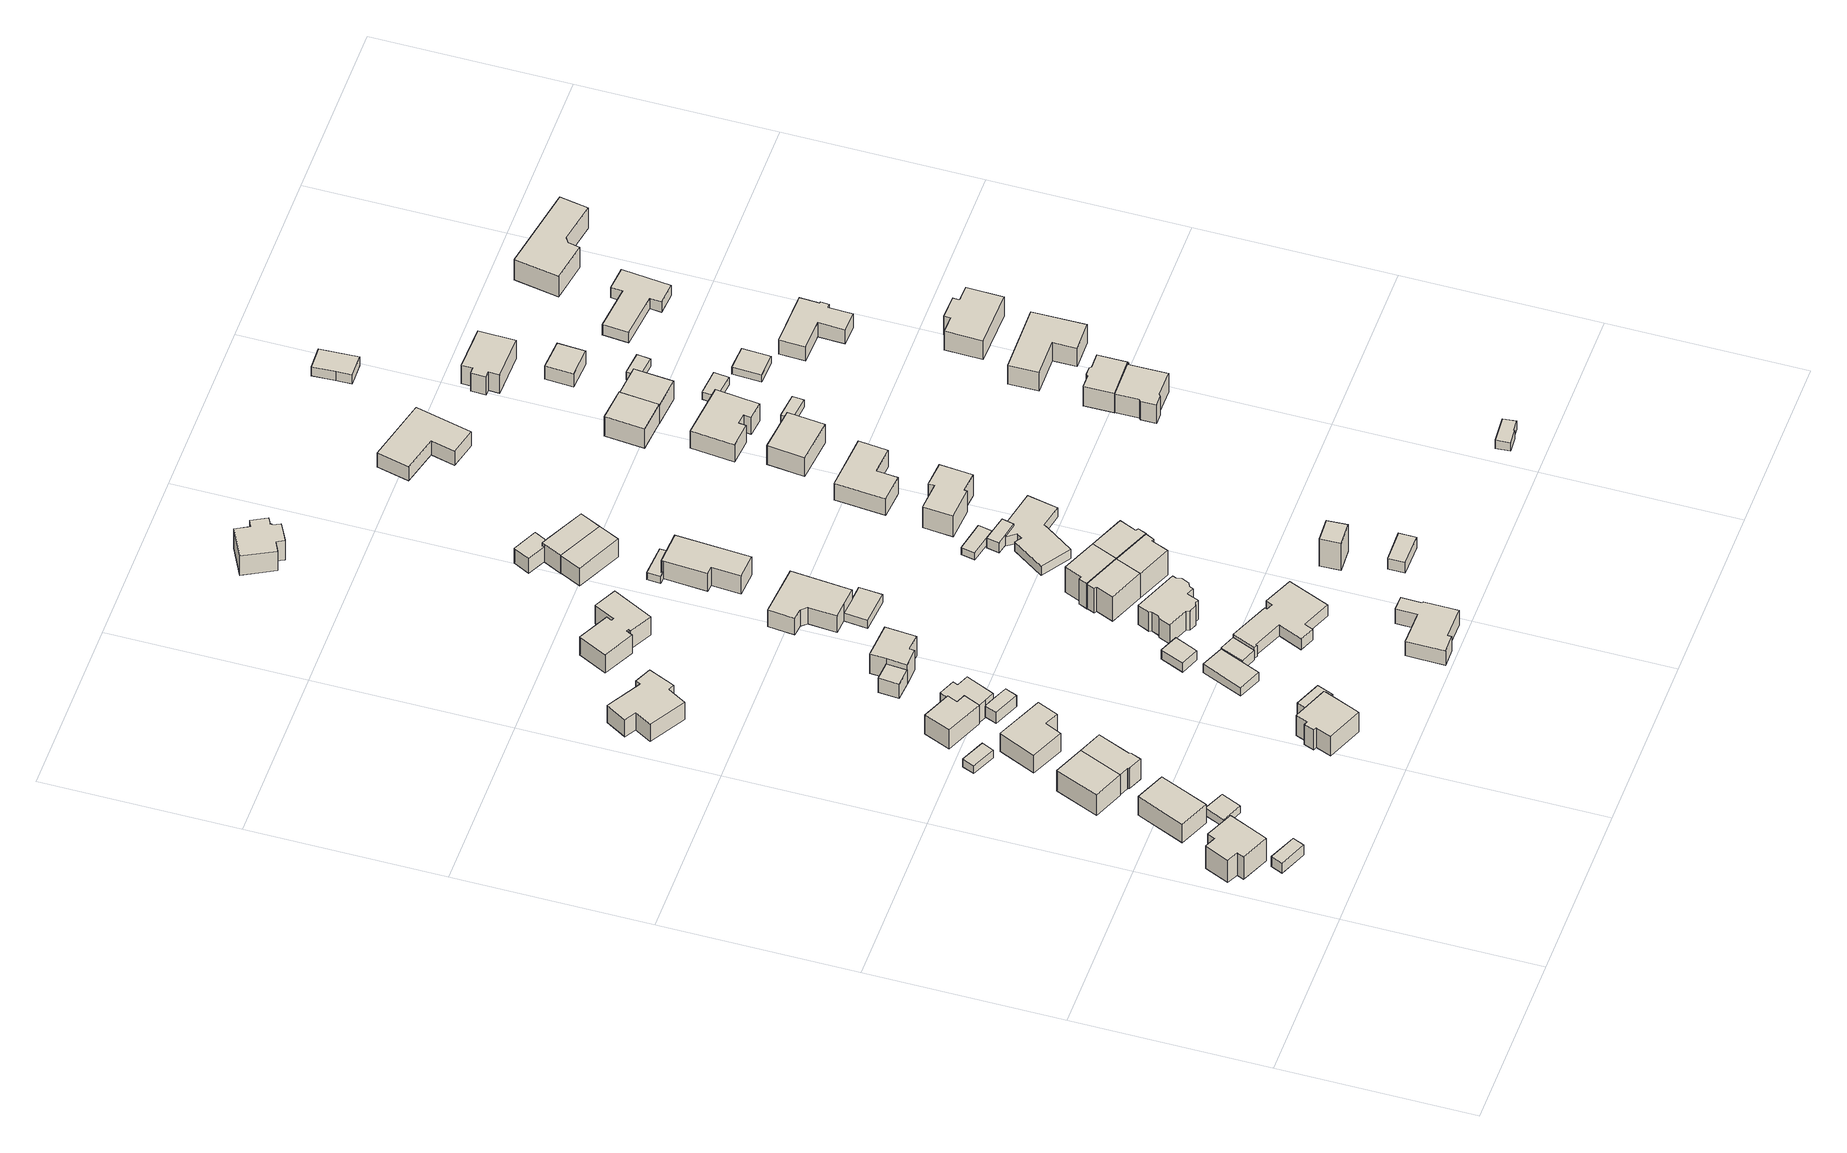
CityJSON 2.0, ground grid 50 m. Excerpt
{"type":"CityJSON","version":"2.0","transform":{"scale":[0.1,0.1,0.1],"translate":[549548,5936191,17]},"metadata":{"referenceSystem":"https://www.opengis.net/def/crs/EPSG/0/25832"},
"CityObjects":{
"building1":{"type":"Building","attributes":{"Gemeindeschluessel":"02200227","Geometrietyp2DReferenz":"3000","BezugspunktDach":"2000","function":"31001_1010","measuredHeight":8.42,"storeysAboveGround":1},"address":[{"country":"Germany","locality":"Hamburg","thoroughfareNumber":"5","thoroughfareName":"Gehlenkamp","postcode":"22559"}],"geometry":[{"type":"Solid","lod":"1","boundaries":[[[[0,1,2,3,4,5,6,7]],[[8,9,10,11,12,13,14,15]],[[6,8,15,7]],[[5,9,8,6]],[[4,10,9,5]],[[3,11,10,4]],[[2,12,11,3]],[[1,13,12,2]],[[0,14,13,1]],[[7,15,14,0]]]]}]},
"building2":{"type":"Building","attributes":{"Gemeindeschluessel":"02200227","Geometrietyp2DReferenz":"3000","BezugspunktDach":"2000","function":"31001_2460","measuredHeight":3.63,"storeysAboveGround":1},"address":[{"country":"Germany","locality":"Hamburg","thoroughfareName":"Gehlenkamp","postcode":"22559"}],"geometry":[{"type":"Solid","lod":"1","boundaries":[[[[16,17,18,19]],[[20,21,22,23]],[[18,20,23,19]],[[17,21,20,18]],[[16,22,21,17]],[[19,23,22,16]]]]}]},
"building3":{"type":"Building","attributes":{"Gemeindeschluessel":"02200227","Geometrietyp2DReferenz":"3000","BezugspunktDach":"2000","function":"31001_1010","measuredHeight":8.27,"storeysAboveGround":1},"address":[{"country":"Germany","locality":"Hamburg","thoroughfareNumber":"7","thoroughfareName":"Gehlenkamp","postcode":"22559"}],"geometry":[{"type":"Solid","lod":"1","boundaries":[[[[24,25,26,27]],[[28,29,30,31]],[[26,28,31,27]],[[25,29,28,26]],[[24,30,29,25]],[[27,31,30,24]]]]}]},
"building4":{"type":"Building","attributes":{"Gemeindeschluessel":"02200227","Geometrietyp2DReferenz":"3000","BezugspunktDach":"2000","function":"31001_2460","measuredHeight":2.48,"storeysAboveGround":1},"address":[{"country":"Germany","locality":"Hamburg","thoroughfareName":"Gehlenkamp","postcode":"22559"}],"geometry":[{"type":"Solid","lod":"1","boundaries":[[[[32,33,34,35]],[[36,37,38,39]],[[34,36,39,35]],[[33,37,36,34]],[[32,38,37,33]],[[35,39,38,32]]]]}]},
"building5":{"type":"Building","attributes":{"Gemeindeschluessel":"02200227","Geometrietyp2DReferenz":"3000","BezugspunktDach":"2000","function":"31001_1010","measuredHeight":9.32,"storeysAboveGround":1},"address":[{"country":"Germany","locality":"Hamburg","thoroughfareNumber":"9a","thoroughfareName":"Gehlenkamp","postcode":"22559"}],"geometry":[{"type":"Solid","lod":"1","boundaries":[[[[40,41,42,43]],[[44,45,46,47]],[[42,44,47,43]],[[41,45,44,42]],[[40,46,45,41]],[[43,47,46,40]]]]}]},
"building6":{"type":"Building","attributes":{"Gemeindeschluessel":"02200227","Geometrietyp2DReferenz":"3000","BezugspunktDach":"2000","function":"31001_1010","measuredHeight":9.21,"storeysAboveGround":1},"address":[{"country":"Germany","locality":"Hamburg","thoroughfareNumber":"9","thoroughfareName":"Gehlenkamp","postcode":"22559"}],"geometry":[{"type":"Solid","lod":"1","boundaries":[[[[48,49,50,51,52,53,54,55,56,57,58,59]],[[60,61,62,63,64,65,66,67,68,69,45,44]],[[58,60,44,59]],[[57,61,60,58]],[[56,62,61,57]],[[55,63,62,56]],[[54,64,63,55]],[[53,65,64,54]],[[52,66,65,53]],[[51,67,66,52]],[[50,68,67,51]],[[49,69,68,50]],[[48,45,69,49]],[[59,44,45,48]]]]}]},
"building7":{"type":"Building","attributes":{"Gemeindeschluessel":"02200227","Geometrietyp2DReferenz":"3000","BezugspunktDach":"2000","function":"31001_2460","measuredHeight":2.62,"storeysAboveGround":1},"address":[{"country":"Germany","locality":"Hamburg","thoroughfareName":"Gehlenkamp","postcode":"22559"}],"geometry":[{"type":"Solid","lod":"1","boundaries":[[[[70,71,72,73]],[[74,75,76,77]],[[72,74,77,73]],[[71,75,74,72]],[[70,76,75,71]],[[73,77,76,70]]]]}]},
"building8":{"type":"Building","attributes":{"Gemeindeschluessel":"02200227","Geometrietyp2DReferenz":"3000","BezugspunktDach":"2000","function":"31001_1010","measuredHeight":7.28,"storeysAboveGround":1},"address":[{"country":"Germany","locality":"Hamburg","thoroughfareNumber":"11","thoroughfareName":"Gehlenkamp","postcode":"22559"}],"geometry":[{"type":"Solid","lod":"1","boundaries":[[[[78,79,80,81,82,83]],[[84,85,86,87,88,89]],[[82,84,89,83]],[[81,85,84,82]],[[80,86,85,81]],[[79,87,86,80]],[[78,88,87,79]],[[83,89,88,78]]]]}]},
"building9":{"type":"Building","attributes":{"Gemeindeschluessel":"02200227","Geometrietyp2DReferenz":"3000","BezugspunktDach":"2000","function":"31001_1010","measuredHeight":7.97,"storeysAboveGround":1},"address":[{"country":"Germany","locality":"Hamburg","thoroughfareNumber":"13","thoroughfareName":"Gehlenkamp","postcode":"22559"}],"geometry":[{"type":"Solid","lod":"1","boundaries":[[[[90,91,92,93,94,95,96]],[[97,98,99,100,101,102,103]],[[95,97,103,96]],[[94,98,97,95]],[[93,99,98,94]],[[92,100,99,93]],[[91,101,100,92]],[[90,102,101,91]],[[96,103,102,90]]]]}]},
"building10":{"type":"Building","attributes":{"Gemeindeschluessel":"02200227","Geometrietyp2DReferenz":"3000","BezugspunktDach":"2000","function":"31001_1010","measuredHeight":7.61,"storeysAboveGround":1},"address":[{"country":"Germany","locality":"Hamburg","thoroughfareNumber":"6","thoroughfareName":"Gehlenkamp","postcode":"22559"}],"geometry":[{"type":"Solid","lod":"1","boundaries":[[[[104,105,106,107,108,109,110,111,112]],[[113,114,115,116,117,118,119,120,121]],[[111,113,121,112]],[[110,114,113,111]],[[109,115,114,110]],[[108,116,115,109]],[[107,117,116,108]],[[106,118,117,107]],[[105,119,118,106]],[[104,120,119,105]],[[112,121,120,104]]]]}]},
"building11":{"type":"Building","attributes":{"Gemeindeschluessel":"02200227","Geometrietyp2DReferenz":"3000","BezugspunktDach":"2000","function":"31001_1010","measuredHeight":7.66,"storeysAboveGround":1},"address":[{"country":"Germany","locality":"Hamburg","thoroughfareNumber":"13","thoroughfareName":"Horandstieg","postcode":"22559"}],"geometry":[{"type":"Solid","lod":"1","boundaries":[[[[122,123,124,125,126,127,128,129,130,131]],[[132,133,134,135,136,137,138,139,140,141]],[[130,132,141,131]],[[129,133,132,130]],[[128,134,133,129]],[[127,135,134,128]],[[126,136,135,127]],[[125,137,136,126]],[[124,138,137,125]],[[123,139,138,124]],[[122,140,139,123]],[[131,141,140,122]]]]}]},
"building12":{"type":"Building","attributes":{"Gemeindeschluessel":"02200227","Geometrietyp2DReferenz":"3000","BezugspunktDach":"2000","function":"31001_2460","measuredHeight":4.35,"storeysAboveGround":1},"address":[{"country":"Germany","locality":"Hamburg","thoroughfareName":"Gehlenkamp","postcode":"22559"}],"geometry":[{"type":"Solid","lod":"1","boundaries":[[[[142,143,144,145,146]],[[147,148,149,150,151]],[[145,147,151,146]],[[144,148,147,145]],[[143,149,148,144]],[[142,150,149,143]],[[146,151,150,142]]]]}]},
"building13":{"type":"Building","attributes":{"Gemeindeschluessel":"02200227","Geometrietyp2DReferenz":"3000","BezugspunktDach":"2000","function":"31001_1010","measuredHeight":7.93,"storeysAboveGround":1},"address":[{"country":"Germany","locality":"Hamburg","thoroughfareName":"Gehlenkamp","postcode":"22559"}],"geometry":[{"type":"Solid","lod":"1","boundaries":[[[[152,94,93,92,153,154,155,156,157]],[[158,159,160,161,162,163,164,165,166]],[[156,158,166,157]],[[155,159,158,156]],[[154,160,159,155]],[[153,161,160,154]],[[92,162,161,153]],[[93,163,162,92]],[[94,164,163,93]],[[152,165,164,94]],[[157,166,165,152]]]]}]},
"building14":{"type":"Building","attributes":{"Gemeindeschluessel":"02200227","Geometrietyp2DReferenz":"3000","BezugspunktDach":"2000","function":"31001_2460","measuredHeight":4.59,"storeysAboveGround":1},"address":[{"country":"Germany","locality":"Hamburg","thoroughfareName":"Gehlenkamp","postcode":"22559"}],"geometry":[{"type":"Solid","lod":"1","boundaries":[[[[167,168,169,108,107,170]],[[171,172,173,174,175,176]],[[107,171,176,170]],[[108,172,171,107]],[[169,173,172,108]],[[168,174,173,169]],[[167,175,174,168]],[[170,176,175,167]]]]}]},
"building15":{"type":"Building","attributes":{"Gemeindeschluessel":"02200227","Geometrietyp2DReferenz":"3000","BezugspunktDach":"2000","function":"31001_1010","measuredHeight":6.04,"storeysAboveGround":1},"address":[{"country":"Germany","locality":"Hamburg","thoroughfareName":"Gehlenkamp","postcode":"22559"}],"geometry":[{"type":"Solid","lod":"1","boundaries":[[[[177,178,179,180]],[[181,182,183,184]],[[179,181,184,180]],[[178,182,181,179]],[[177,183,182,178]],[[180,184,183,177]]]]}]},
"building16":{"type":"Building","attributes":{"Gemeindeschluessel":"02200227","Geometrietyp2DReferenz":"3000","BezugspunktDach":"2000","function":"31001_1010","measuredHeight":2.76,"storeysAboveGround":1},"address":[{"country":"Germany","locality":"Hamburg","thoroughfareNumber":"8","thoroughfareName":"Gehlenkamp","postcode":"22559"}],"geometry":[{"type":"Solid","lod":"1","boundaries":[[[[185,186,187,188]],[[189,190,191,192]],[[187,189,192,188]],[[186,190,189,187]],[[185,191,190,186]],[[188,192,191,185]]]]}]},
"building17":{"type":"Building","attributes":{"Gemeindeschluessel":"02200227","Geometrietyp2DReferenz":"3000","BezugspunktDach":"2000","function":"31001_1010","measuredHeight":8.52,"storeysAboveGround":1},"address":[{"country":"Germany","locality":"Hamburg","thoroughfareNumber":"15","thoroughfareName":"Gehlenkamp","postcode":"22559"}],"geometry":[{"type":"Solid","lod":"1","boundaries":[[[[178,193,194,195,196,197,179]],[[198,199,200,201,202,203,204]],[[197,198,204,179]],[[196,199,198,197]],[[195,200,199,196]],[[194,201,200,195]],[[193,202,201,194]],[[178,203,202,193]],[[179,204,203,178]]]]}]},
"building18":{"type":"Building","attributes":{"Gemeindeschluessel":"02200227","Geometrietyp2DReferenz":"3000","BezugspunktDach":"2000","function":"31001_2460","measuredHeight":3.05,"storeysAboveGround":1},"address":[{"country":"Germany","locality":"Hamburg","thoroughfareName":"Gehlenkamp","postcode":"22559"}],"geometry":[{"type":"Solid","lod":"1","boundaries":[[[[205,206,207,208]],[[209,210,211,212]],[[207,209,212,208]],[[206,210,209,207]],[[205,211,210,206]],[[208,212,211,205]]]]}]},
"building19":{"type":"Building","attributes":{"Gemeindeschluessel":"02200227","Geometrietyp2DReferenz":"3000","BezugspunktDach":"2000","function":"51009_1610","measuredHeight":3.17},"address":[{"country":"Germany","locality":"Hamburg","postcode":"22559"}],"geometry":[{"type":"Solid","lod":"1","boundaries":[[[[213,214,215,216]],[[217,218,219,220]],[[215,217,220,216]],[[214,218,217,215]],[[213,219,218,214]],[[216,220,219,213]]]]}]},
"building20":{"type":"Building","attributes":{"Gemeindeschluessel":"02200227","Geometrietyp2DReferenz":"3000","BezugspunktDach":"2000","function":"31001_1010","measuredHeight":8.78,"storeysAboveGround":1},"address":[{"country":"Germany","locality":"Hamburg","thoroughfareNumber":"11","thoroughfareName":"Horandstieg","postcode":"22559"}],"geometry":[{"type":"Solid","lod":"1","boundaries":[[[[221,222,223,224,225,226,227,228,229,230,231,232]],[[233,234,235,236,237,238,239,240,241,242,243,244]],[[231,233,244,232]],[[230,234,233,231]],[[229,235,234,230]],[[228,236,235,229]],[[227,237,236,228]],[[226,238,237,227]],[[225,239,238,226]],[[224,240,239,225]],[[223,241,240,224]],[[222,242,241,223]],[[221,243,242,222]],[[232,244,243,221]]]]}]},
"building21":{"type":"Building","attributes":{"Gemeindeschluessel":"02200227","Geometrietyp2DReferenz":"3000","BezugspunktDach":"2000","function":"31001_1100","measuredHeight":7.23,"storeysAboveGround":1},"address":[{"country":"Germany","locality":"Hamburg","thoroughfareNumber":"6a","thoroughfareName":"Gehlenkamp","postcode":"22559"}],"geometry":[{"type":"Solid","lod":"1","boundaries":[[[[245,246,247,248,249,250,251,252,253,254]],[[255,256,257,258,259,260,261,262,263,264]],[[253,255,264,254]],[[252,256,255,253]],[[251,257,256,252]],[[250,258,257,251]],[[249,259,258,250]],[[248,260,259,249]],[[247,261,260,248]],[[246,262,261,247]],[[245,263,262,246]],[[254,264,263,245]]]]}]},
"building22":{"type":"Building","attributes":{"Gemeindeschluessel":"02200227","Geometrietyp2DReferenz":"3000","BezugspunktDach":"2000","function":"31001_1010","measuredHeight":4.14,"storeysAboveGround":1},"address":[{"country":"Germany","locality":"Hamburg","thoroughfareName":"Gehlenkamp","postcode":"22559"}],"geometry":[{"type":"Solid","lod":"1","boundaries":[[[[265,266,267,268,269,270,271,272,273,274,275,276,277,278]],[[279,280,281,282,283,284,285,286,287,288,289,290,291,292]],[[277,279,292,278]],[[276,280,279,277]],[[275,281,280,276]],[[274,282,281,275]],[[273,283,282,274]],[[272,284,283,273]],[[271,285,284,272]],[[270,286,285,271]],[[269,287,286,270]],[[268,288,287,269]],[[267,289,288,268]],[[266,290,289,267]],[[265,291,290,266]],[[278,292,291,265]]]]}]},
"building23":{"type":"Building","attributes":{"Gemeindeschluessel":"02200227","Geometrietyp2DReferenz":"3000","BezugspunktDach":"2000","function":"31001_1010","measuredHeight":7.92,"storeysAboveGround":1},"address":[{"country":"Germany","locality":"Hamburg","thoroughfareNumber":"10","thoroughfareName":"Gehlenkamp","postcode":"22559"}],"geometry":[{"type":"Solid","lod":"1","boundaries":[[[[293,294,295,296,297,298,299,300,301,302,303,304,305,306,307,308,309,310]],[[311,312,313,314,315,316,317,318,319,320,321,322,323,324,325,326,327,328]],[[309,311,328,310]],[[308,312,311,309]],[[307,313,312,308]],[[306,314,313,307]],[[305,315,314,306]],[[304,316,315,305]],[[303,317,316,304]],[[302,318,317,303]],[[301,319,318,302]],[[300,320,319,301]],[[299,321,320,300]],[[298,322,321,299]],[[297,323,322,298]],[[296,324,323,297]],[[295,325,324,296]],[[294,326,325,295]],[[293,327,326,294]],[[310,328,327,293]]]]}]},
"building24":{"type":"Building","attributes":{"Gemeindeschluessel":"02200227","Geometrietyp2DReferenz":"3000","BezugspunktDach":"2000","function":"31001_1010","measuredHeight":7.2,"storeysAboveGround":1},"address":[{"country":"Germany","locality":"Hamburg","thoroughfareNumber":"17","thoroughfareName":"Gehlenkamp","postcode":"22559"}],"geometry":[{"type":"Solid","lod":"1","boundaries":[[[[329,330,331,332,333,334,335,336]],[[337,338,339,340,341,342,343,344]],[[335,337,344,336]],[[334,338,337,335]],[[333,339,338,334]],[[332,340,339,333]],[[331,341,340,332]],[[330,342,341,331]],[[329,343,342,330]],[[336,344,343,329]]]]}]},
"building25":{"type":"Building","attributes":{"Gemeindeschluessel":"02200227","Geometrietyp2DReferenz":"3000","BezugspunktDach":"2000","function":"31001_2460","measuredHeight":2.53,"storeysAboveGround":1},"address":[{"country":"Germany","locality":"Hamburg","thoroughfareName":"Gehlenkamp","postcode":"22559"}],"geometry":[{"type":"Solid","lod":"1","boundaries":[[[[329,336,345,346,347]],[[348,349,350,351,352]],[[346,348,352,347]],[[345,349,348,346]],[[336,350,349,345]],[[329,351,350,336]],[[347,352,351,329]]]]}]},
"building26":{"type":"Building","attributes":{"Gemeindeschluessel":"02200227","Geometrietyp2DReferenz":"3000","BezugspunktDach":"2000","function":"31001_1010","measuredHeight":11.7,"storeysAboveGround":1},"address":[{"country":"Germany","locality":"Hamburg","thoroughfareNumber":"12a","thoroughfareName":"Gehlenkamp","postcode":"22559"}],"geometry":[{"type":"Solid","lod":"1","boundaries":[[[[353,354,355,356,357,358]],[[359,360,361,362,363,364]],[[357,359,364,358]],[[356,360,359,357]],[[355,361,360,356]],[[354,362,361,355]],[[353,363,362,354]],[[358,364,363,353]]]]}]},
"building27":{"type":"Building","attributes":{"Gemeindeschluessel":"02200227","Geometrietyp2DReferenz":"3000","BezugspunktDach":"2000","function":"31001_1010","measuredHeight":11.89,"storeysAboveGround":1},"address":[{"country":"Germany","locality":"Hamburg","thoroughfareNumber":"12c","thoroughfareName":"Gehlenkamp","postcode":"22559"}],"geometry":[{"type":"Solid","lod":"1","boundaries":[[[[365,366,367,368,369,370]],[[371,372,373,374,375,376]],[[369,371,376,370]],[[368,372,371,369]],[[367,373,372,368]],[[366,374,373,367]],[[365,375,374,366]],[[370,376,375,365]]]]}]},
"building28":{"type":"Building","attributes":{"Gemeindeschluessel":"02200227","Geometrietyp2DReferenz":"3000","BezugspunktDach":"2000","function":"31001_1100","measuredHeight":7.81,"storeysAboveGround":1},"address":[{"country":"Germany","locality":"Hamburg","thoroughfareNumber":"19","thoroughfareName":"Gehlenkamp","postcode":"22559"}],"geometry":[{"type":"Solid","lod":"1","boundaries":[[[[377,378,379,380,381,382,383]],[[384,385,386,387,388,389,390]],[[382,384,390,383]],[[381,385,384,382]],[[380,386,385,381]],[[379,387,386,380]],[[378,388,387,379]],[[377,389,388,378]],[[383,390,389,377]]]]}]},
"building29":{"type":"Building","attributes":{"Gemeindeschluessel":"02200227","Geometrietyp2DReferenz":"3000","BezugspunktDach":"2000","function":"31001_1010","measuredHeight":11.79,"storeysAboveGround":1},"address":[{"country":"Germany","locality":"Hamburg","thoroughfareNumber":"12b","thoroughfareName":"Gehlenkamp","postcode":"22559"}],"geometry":[{"type":"Solid","lod":"1","boundaries":[[[[391,392,393,394,356,355]],[[395,396,397,398,399,400]],[[356,395,400,355]],[[394,396,395,356]],[[393,397,396,394]],[[392,398,397,393]],[[391,399,398,392]],[[355,400,399,391]]]]}]},
"building30":{"type":"Building","attributes":{"Gemeindeschluessel":"02200227","Geometrietyp2DReferenz":"3000","BezugspunktDach":"2000","function":"31001_2460","measuredHeight":2.41,"storeysAboveGround":1},"address":[{"country":"Germany","locality":"Hamburg","thoroughfareName":"Gehlenkamp","postcode":"22559"}],"geometry":[{"type":"Solid","lod":"1","boundaries":[[[[401,402,403,404,405,406]],[[407,408,409,410,411,412]],[[405,407,412,406]],[[404,408,407,405]],[[403,409,408,404]],[[402,410,409,403]],[[401,411,410,402]],[[406,412,411,401]]]]}]},
"building31":{"type":"Building","attributes":{"Gemeindeschluessel":"02200227","Geometrietyp2DReferenz":"3000","BezugspunktDach":"2000","function":"31001_1010","measuredHeight":7.28,"storeysAboveGround":1},"address":[{"country":"Germany","locality":"Hamburg","thoroughfareNumber":"21","thoroughfareName":"Gehlenkamp","postcode":"22559"}],"geometry":[{"type":"Solid","lod":"1","boundaries":[[[[413,414,415,416]],[[417,418,419,420]],[[415,417,420,416]],[[414,418,417,415]],[[413,419,418,414]],[[416,420,419,413]]]]}]},
"building32":{"type":"Building","attributes":{"Gemeindeschluessel":"02200227","Geometrietyp2DReferenz":"3000","BezugspunktDach":"2000","function":"31001_1010","measuredHeight":6.3,"storeysAboveGround":1},"address":[{"country":"Germany","locality":"Hamburg","thoroughfareName":"Gehlenkamp","postcode":"22559"}],"geometry":[{"type":"Solid","lod":"1","boundaries":[[[[421,422,423,424,425,426]],[[427,428,429,430,431,432]],[[425,427,432,426]],[[424,428,427,425]],[[423,429,428,424]],[[422,430,429,423]],[[421,431,430,422]],[[426,432,431,421]]]]}]},
"building33":{"type":"Building","attributes":{"Gemeindeschluessel":"02200227","Geometrietyp2DReferenz":"3000","BezugspunktDach":"2000","function":"31001_1010","measuredHeight":11.77,"storeysAboveGround":1},"address":[{"country":"Germany","locality":"Hamburg","thoroughfareNumber":"12d","thoroughfareName":"Gehlenkamp","postcode":"22559"}],"geometry":[{"type":"Solid","lod":"1","boundaries":[[[[433,391,355,434,435,436]],[[437,373,372,438,439,440]],[[435,437,440,436]],[[434,373,437,435]],[[355,372,373,434]],[[391,438,372,355]],[[433,439,438,391]],[[436,440,439,433]]]]}]},
"building34":{"type":"Building","attributes":{"Gemeindeschluessel":"02200227","Geometrietyp2DReferenz":"3000","BezugspunktDach":"2000","function":"31001_1010","measuredHeight":9,"storeysAboveGround":1},"address":[{"country":"Germany","locality":"Hamburg","thoroughfareName":"Gehlenkamp","postcode":"22559"}],"geometry":[{"type":"Solid","lod":"1","boundaries":[[[[441,442,443,444]],[[445,446,447,448]],[[443,445,448,444]],[[442,446,445,443]],[[441,447,446,442]],[[444,448,447,441]]]]}]},
"building35":{"type":"Building","attributes":{"Gemeindeschluessel":"02200227","Geometrietyp2DReferenz":"3000","BezugspunktDach":"2000","function":"31001_1010","measuredHeight":6.91,"storeysAboveGround":2},"address":[{"country":"Germany","locality":"Hamburg","thoroughfareNumber":"4","thoroughfareName":"Horandstieg","postcode":"22559"}],"geometry":[{"type":"Solid","lod":"1","boundaries":[[[[449,450,451,452,453,454,455,456,457,458,459,460]],[[461,462,463,464,465,466,467,468,469,470,471,472]],[[459,461,472,460]],[[458,462,461,459]],[[457,463,462,458]],[[456,464,463,457]],[[455,465,464,456]],[[454,466,465,455]],[[453,467,466,454]],[[452,468,467,453]],[[451,469,468,452]],[[450,470,469,451]],[[449,471,470,450]],[[460,472,471,449]]]]}]},
"building36":{"type":"Building","attributes":{"Gemeindeschluessel":"02200227","Geometrietyp2DReferenz":"3000","BezugspunktDach":"2000","function":"31001_2460","measuredHeight":3.63,"storeysAboveGround":1},"address":[{"country":"Germany","locality":"Hamburg","thoroughfareName":"Gehlenkamp","postcode":"22559"}],"geometry":[{"type":"Solid","lod":"1","boundaries":[[[[473,474,475,476]],[[477,478,479,480]],[[475,477,480,476]],[[474,478,477,475]],[[473,479,478,474]],[[476,480,479,473]]]]}]},
"building37":{"type":"Building","attributes":{"Gemeindeschluessel":"02200227","Geometrietyp2DReferenz":"3000","BezugspunktDach":"2000","function":"31001_1010","measuredHeight":7.54,"storeysAboveGround":1},"address":[{"country":"Germany","locality":"Hamburg","thoroughfareNumber":"23","thoroughfareName":"Gehlenkamp","postcode":"22559"}],"geometry":[{"type":"Solid","lod":"1","boundaries":[[[[425,424,423,481,482,483]],[[484,485,486,487,488,489]],[[482,484,489,483]],[[481,485,484,482]],[[423,486,485,481]],[[424,487,486,423]],[[425,488,487,424]],[[483,489,488,425]]]]}]},
"building38":{"type":"Building","attributes":{"Gemeindeschluessel":"02200227","Geometrietyp2DReferenz":"3000","BezugspunktDach":"2000","function":"31001_2460","measuredHeight":2.41,"storeysAboveGround":1},"address":[{"country":"Germany","locality":"Hamburg","thoroughfareName":"Gehlenkamp","postcode":"22559"}],"geometry":[{"type":"Solid","lod":"1","boundaries":[[[[490,491,492,493]],[[494,495,496,497]],[[492,494,497,493]],[[491,495,494,492]],[[490,496,495,491]],[[493,497,496,490]]]]}]},
"building39":{"type":"Building","attributes":{"Gemeindeschluessel":"02200227","Geometrietyp2DReferenz":"3000","BezugspunktDach":"2000","function":"31001_2460","measuredHeight":3.36,"storeysAboveGround":1},"address":[{"country":"Germany","locality":"Hamburg","thoroughfareName":"Gehlenkamp","postcode":"22559"}],"geometry":[{"type":"Solid","lod":"1","boundaries":[[[[498,499,500,501,502]],[[503,504,505,506,507]],[[501,503,507,502]],[[500,504,503,501]],[[499,505,504,500]],[[498,506,505,499]],[[502,507,506,498]]]]}]},
"building40":{"type":"Building","attributes":{"Gemeindeschluessel":"02200227","Geometrietyp2DReferenz":"3000","BezugspunktDach":"2000","function":"31001_1100","measuredHeight":6.21,"storeysAboveGround":1},"address":[{"country":"Germany","locality":"Hamburg","thoroughfareNumber":"14","thoroughfareName":"Gehlenkamp","postcode":"22559"}],"geometry":[{"type":"Solid","lod":"1","boundaries":[[[[508,509,510,511,512,513,514,515,516,517,518,519]],[[520,521,522,523,524,525,526,527,528,529,530,531]],[[518,520,531,519]],[[517,521,520,518]],[[516,522,521,517]],[[515,523,522,516]],[[514,524,523,515]],[[513,525,524,514]],[[512,526,525,513]],[[511,527,526,512]],[[510,528,527,511]],[[509,529,528,510]],[[508,530,529,509]],[[519,531,530,508]]]]}]},
"building41":{"type":"Building","attributes":{"Gemeindeschluessel":"02200227","Geometrietyp2DReferenz":"3000","BezugspunktDach":"2000","function":"31001_1010","measuredHeight":9.14,"storeysAboveGround":1},"address":[{"country":"Germany","locality":"Hamburg","thoroughfareNumber":"18","thoroughfareName":"Gehlenkamp","postcode":"22559"}],"geometry":[{"type":"Solid","lod":"1","boundaries":[[[[532,533,534,535,536,537,538,539]],[[540,541,542,543,544,545,546,547]],[[538,540,547,539]],[[537,541,540,538]],[[536,542,541,537]],[[535,543,542,536]],[[534,544,543,535]],[[533,545,544,534]],[[532,546,545,533]],[[539,547,546,532]]]]}]},
"building42":{"type":"Building","attributes":{"Gemeindeschluessel":"02200227","Geometrietyp2DReferenz":"3000","BezugspunktDach":"2000","function":"31001_1010","measuredHeight":7.01,"storeysAboveGround":1},"address":[{"country":"Germany","locality":"Hamburg","thoroughfareNumber":"20","thoroughfareName":"Gehlenkamp","postcode":"22559"}],"geometry":[{"type":"Solid","lod":"1","boundaries":[[[[548,549,550,551,552,553]],[[554,555,556,557,558,559]],[[552,554,559,553]],[[551,555,554,552]],[[550,556,555,551]],[[549,557,556,550]],[[548,558,557,549]],[[553,559,558,548]]]]}]},
"building43":{"type":"Building","attributes":{"Gemeindeschluessel":"02200227","Geometrietyp2DReferenz":"3000","BezugspunktDach":"2000","function":"31001_1010","measuredHeight":5.42,"storeysAboveGround":1},"address":[{"country":"Germany","locality":"Hamburg","thoroughfareNumber":"30","thoroughfareName":"Gehlenkamp","postcode":"22559"}],"geometry":[{"type":"Solid","lod":"1","boundaries":[[[[560,561,562,563,564,565]],[[566,567,568,569,570,571]],[[564,566,571,565]],[[563,567,566,564]],[[562,568,567,563]],[[561,569,568,562]],[[560,570,569,561]],[[565,571,570,560]]]]}]},
"building44":{"type":"Building","attributes":{"Gemeindeschluessel":"02200227","Geometrietyp2DReferenz":"3000","BezugspunktDach":"2000","function":"31001_1010","measuredHeight":8.45,"storeysAboveGround":1},"address":[{"country":"Germany","locality":"Hamburg","thoroughfareNumber":"22","thoroughfareName":"Gehlenkamp","postcode":"22559"}],"geometry":[{"type":"Solid","lod":"1","boundaries":[[[[572,573,574,575]],[[576,577,578,579]],[[574,576,579,575]],[[573,577,576,574]],[[572,578,577,573]],[[575,579,578,572]]]]}]},
"building45":{"type":"Building","attributes":{"Gemeindeschluessel":"02200227","Geometrietyp2DReferenz":"3000","BezugspunktDach":"2000","function":"31001_1010","measuredHeight":7.74,"storeysAboveGround":1},"address":[{"country":"Germany","locality":"Hamburg","thoroughfareNumber":"24","thoroughfareName":"Gehlenkamp","postcode":"22559"}],"geometry":[{"type":"Solid","lod":"1","boundaries":[[[[580,581,582,583,584,585,586,587]],[[588,589,590,591,592,593,594,595]],[[586,588,595,587]],[[585,589,588,586]],[[584,590,589,585]],[[583,591,590,584]],[[582,592,591,583]],[[581,593,592,582]],[[580,594,593,581]],[[587,595,594,580]]]]}]},
"building46":{"type":"Building","attributes":{"Gemeindeschluessel":"02200227","Geometrietyp2DReferenz":"3000","BezugspunktDach":"2000","function":"31001_2460","measuredHeight":2.75,"storeysAboveGround":1},"address":[{"country":"Germany","locality":"Hamburg","thoroughfareName":"Fruteweg","postcode":"22559"}],"geometry":[{"type":"Solid","lod":"1","boundaries":[[[[596,597,598,599,600,601]],[[602,603,604,605,606,607]],[[600,602,607,601]],[[599,603,602,600]],[[598,604,603,599]],[[597,605,604,598]],[[596,606,605,597]],[[601,607,606,596]]]]}]},
"building47":{"type":"Building","attributes":{"Gemeindeschluessel":"02200227","Geometrietyp2DReferenz":"3000","BezugspunktDach":"2000","function":"31001_1010","measuredHeight":8.02,"storeysAboveGround":1},"address":[{"country":"Germany","locality":"Hamburg","thoroughfareNumber":"26a","thoroughfareName":"Gehlenkamp","postcode":"22559"}],"geometry":[{"type":"Solid","lod":"1","boundaries":[[[[608,609,610,611]],[[612,613,614,615]],[[610,612,615,611]],[[609,613,612,610]],[[608,614,613,609]],[[611,615,614,608]]]]}]},
"building48":{"type":"Building","attributes":{"Gemeindeschluessel":"02200227","Geometrietyp2DReferenz":"3000","BezugspunktDach":"2000","function":"31001_2460","measuredHeight":2.35,"storeysAboveGround":1},"address":[{"country":"Germany","locality":"Hamburg","thoroughfareName":"Gehlenkamp","postcode":"22559"}],"geometry":[{"type":"Solid","lod":"1","boundaries":[[[[616,617,618,619]],[[620,621,622,623]],[[618,620,623,619]],[[617,621,620,618]],[[616,622,621,617]],[[619,623,622,616]]]]}]},
"building49":{"type":"Building","attributes":{"Gemeindeschluessel":"02200227","Geometrietyp2DReferenz":"3000","BezugspunktDach":"2000","function":"31001_1010","measuredHeight":8.16,"storeysAboveGround":1},"address":[{"country":"Germany","locality":"Hamburg","thoroughfareNumber":"26b","thoroughfareName":"Gehlenkamp","postcode":"22559"}],"geometry":[{"type":"Solid","lod":"1","boundaries":[[[[624,625,626,627]],[[628,629,630,631]],[[626,628,631,627]],[[625,629,628,626]],[[624,630,629,625]],[[627,631,630,624]]]]}]},
"building50":{"type":"Building","attributes":{"Gemeindeschluessel":"02200227","Geometrietyp2DReferenz":"3000","BezugspunktDach":"2000","function":"31001_1010","measuredHeight":8.48,"storeysAboveGround":1},"address":[{"country":"Germany","locality":"Hamburg","thoroughfareNumber":"32b","thoroughfareName":"Fruteweg","postcode":"22559"}],"geometry":[{"type":"Solid","lod":"1","boundaries":[[[[632,633,634,635,636,637,638,639,640,641]],[[642,643,644,645,646,647,648,649,650,651]],[[640,642,651,641]],[[639,643,642,640]],[[638,644,643,639]],[[637,645,644,638]],[[636,646,645,637]],[[635,647,646,636]],[[634,648,647,635]],[[633,649,648,634]],[[632,650,649,633]],[[641,651,650,632]]]]}]},
"building51":{"type":"Building","attributes":{"Gemeindeschluessel":"02200227","Geometrietyp2DReferenz":"3000","BezugspunktDach":"2000","function":"31001_2460","measuredHeight":2.49,"storeysAboveGround":1},"address":[{"country":"Germany","locality":"Hamburg","thoroughfareName":"Gehlenkamp","postcode":"22559"}],"geometry":[{"type":"Solid","lod":"1","boundaries":[[[[652,653,654,655]],[[656,657,658,659]],[[654,656,659,655]],[[653,657,656,654]],[[652,658,657,653]],[[655,659,658,652]]]]}]},
"building52":{"type":"Building","attributes":{"Gemeindeschluessel":"02200227","Geometrietyp2DReferenz":"3000","BezugspunktDach":"2000","function":"31001_1010","measuredHeight":8.31,"storeysAboveGround":1},"address":[{"country":"Germany","locality":"Hamburg","thoroughfareNumber":"32c","thoroughfareName":"Fruteweg","postcode":"22559"}],"geometry":[{"type":"Solid","lod":"1","boundaries":[[[[660,661,662,663,664,665,666,667]],[[668,669,670,671,672,673,674,675]],[[666,668,675,667]],[[665,669,668,666]],[[664,670,669,665]],[[663,671,670,664]],[[662,672,671,663]],[[661,673,672,662]],[[660,674,673,661]],[[667,675,674,660]]]]}]},
"building53":{"type":"Building","attributes":{"Gemeindeschluessel":"02200227","Geometrietyp2DReferenz":"3000","BezugspunktDach":"2000","function":"31001_1010","measuredHeight":8.2,"storeysAboveGround":1},"address":[{"country":"Germany","locality":"Hamburg","thoroughfareNumber":"28a","thoroughfareName":"Gehlenkamp","postcode":"22559"}],"geometry":[{"type":"Solid","lod":"1","boundaries":[[[[676,677,678,679,680,681,682,683]],[[684,685,686,687,688,689,690,691]],[[682,684,691,683]],[[681,685,684,682]],[[680,686,685,681]],[[679,687,686,680]],[[678,688,687,679]],[[677,689,688,678]],[[676,690,689,677]],[[683,691,690,676]]]]}]},
"building54":{"type":"Building","attributes":{"Gemeindeschluessel":"02200227","Geometrietyp2DReferenz":"3000","BezugspunktDach":"2000","function":"31001_2460","measuredHeight":2.47,"storeysAboveGround":1},"address":[{"country":"Germany","locality":"Hamburg","thoroughfareName":"Gehlenkamp","postcode":"22559"}],"geometry":[{"type":"Solid","lod":"1","boundaries":[[[[692,693,694,695]],[[696,697,698,699]],[[694,696,699,695]],[[693,697,696,694]],[[692,698,697,693]],[[695,699,698,692]]]]}]},
"building55":{"type":"Building","attributes":{"Gemeindeschluessel":"02200227","Geometrietyp2DReferenz":"3000","BezugspunktDach":"2000","function":"31001_1010","measuredHeight":6.55,"storeysAboveGround":1},"address":[{"country":"Germany","locality":"Hamburg","thoroughfareName":"Gehlenkamp","postcode":"22559"}],"geometry":[{"type":"Solid","lod":"1","boundaries":[[[[700,701,702,703]],[[704,705,706,707]],[[702,704,707,703]],[[701,705,704,702]],[[700,706,705,701]],[[703,707,706,700]]]]}]},
"building56":{"type":"Building","attributes":{"Gemeindeschluessel":"02200227","Geometrietyp2DReferenz":"3000","BezugspunktDach":"2000","function":"31001_1010","measuredHeight":3,"storeysAboveGround":1},"address":[{"country":"Germany","locality":"Hamburg","thoroughfareName":"Horandstieg","postcode":"22559"}],"geometry":[{"type":"Solid","lod":"1","boundaries":[[[[708,709,710,711,712]],[[713,714,715,716,717]],[[711,713,717,712]],[[710,714,713,711]],[[709,715,714,710]],[[708,716,715,709]],[[712,717,716,708]]]]}]},
"building57":{"type":"Building","attributes":{"Gemeindeschluessel":"02200227","Geometrietyp2DReferenz":"3000","BezugspunktDach":"2000","function":"31001_2460","measuredHeight":2.47,"storeysAboveGround":1},"address":[{"country":"Germany","locality":"Hamburg","thoroughfareName":"Fruteweg","postcode":"22559"}],"geometry":[{"type":"Solid","lod":"1","boundaries":[[[[718,719,720,721]],[[722,723,724,725]],[[720,722,725,721]],[[719,723,722,720]],[[718,724,723,719]],[[721,725,724,718]]]]}]},
"building58":{"type":"Building","attributes":{"Gemeindeschluessel":"02200227","Geometrietyp2DReferenz":"3000","BezugspunktDach":"2000","function":"31001_1010","measuredHeight":8.21,"storeysAboveGround":1},"address":[{"country":"Germany","locality":"Hamburg","thoroughfareNumber":"30","thoroughfareName":"Fruteweg","postcode":"22559"}],"geometry":[{"type":"Solid","lod":"1","boundaries":[[[[726,727,728,729,730,731]],[[732,733,734,735,736,737]],[[730,732,737,731]],[[729,733,732,730]],[[728,734,733,729]],[[727,735,734,728]],[[726,736,735,727]],[[731,737,736,726]]]]}]},
"building59":{"type":"Building","attributes":{"Gemeindeschluessel":"02200227","Geometrietyp2DReferenz":"3000","BezugspunktDach":"2000","function":"31001_1010","measuredHeight":6.96,"storeysAboveGround":1},"address":[{"country":"Germany","locality":"Hamburg","thoroughfareNumber":"26a","thoroughfareName":"Fruteweg","postcode":"22559"}],"geometry":[{"type":"Solid","lod":"1","boundaries":[[[[738,739,740,741,742,743,744,745,746,747]],[[748,749,750,751,752,753,754,755,756,757]],[[746,748,757,747]],[[745,749,748,746]],[[744,750,749,745]],[[743,751,750,744]],[[742,752,751,743]],[[741,753,752,742]],[[740,754,753,741]],[[739,755,754,740]],[[738,756,755,739]],[[747,757,756,738]]]]}]},
"building60":{"type":"Building","attributes":{"Gemeindeschluessel":"02200227","Geometrietyp2DReferenz":"3000","BezugspunktDach":"2000","function":"31001_1010","measuredHeight":8.3,"storeysAboveGround":1},"address":[{"country":"Germany","locality":"Hamburg","thoroughfareNumber":"28","thoroughfareName":"Fruteweg","postcode":"22559"}],"geometry":[{"type":"Solid","lod":"1","boundaries":[[[[758,759,760,761,762,763,764,765]],[[766,767,768,769,770,771,772,773]],[[764,766,773,765]],[[763,767,766,764]],[[762,768,767,763]],[[761,769,768,762]],[[760,770,769,761]],[[759,771,770,760]],[[758,772,771,759]],[[765,773,772,758]]]]}]},
"building61":{"type":"Building","attributes":{"Gemeindeschluessel":"02200227","Geometrietyp2DReferenz":"3000","BezugspunktDach":"2000","function":"31001_1100","measuredHeight":3.42,"storeysAboveGround":1},"address":[{"country":"Germany","locality":"Hamburg","thoroughfareNumber":"20","thoroughfareName":"Fruteweg","postcode":"22559"}],"geometry":[{"type":"Solid","lod":"1","boundaries":[[[[774,775,776,777,778,779,780,781]],[[782,783,784,785,786,787,788,789]],[[780,782,789,781]],[[779,783,782,780]],[[778,784,783,779]],[[777,785,784,778]],[[776,786,785,777]],[[775,787,786,776]],[[774,788,787,775]],[[781,789,788,774]]]]}]},
"building62":{"type":"Building","attributes":{"Gemeindeschluessel":"02200227","Geometrietyp2DReferenz":"3000","BezugspunktDach":"2000","function":"31001_1010","measuredHeight":8.78,"storeysAboveGround":1},"address":[{"country":"Germany","locality":"Hamburg","thoroughfareNumber":"18a","thoroughfareName":"Fruteweg","postcode":"22559"}],"geometry":[{"type":"Solid","lod":"1","boundaries":[[[[790,791,792,793,794,795,796,797]],[[798,799,800,801,802,803,804,805]],[[796,798,805,797]],[[795,799,798,796]],[[794,800,799,795]],[[793,801,800,794]],[[792,802,801,793]],[[791,803,802,792]],[[790,804,803,791]],[[797,805,804,790]]]]}]}
},
"vertices":[
[63,323,36],[72,343,36],[144,311,36],[100,210,36],[27,242,36],[35,260,36],[6,273,36],[34,336,36],[6,273,111],[35,260,111],[27,242,111],[100,210,111],[144,311,111],[72,343,111],[63,323,111],[34,336,111],
[85,193,37],[156,163,37],[143,133,37],[72,163,37],[143,133,70],[156,163,70],[85,193,70],[72,163,70],
[227,504,34],[174,380,34],[97,413,34],[150,537,34],[97,413,96],[174,380,96],[227,504,96],[150,537,96],
[195,389,36],[249,365,36],[227,314,36],[172,337,36],[227,314,60],[249,365,60],[195,389,60],[172,337,60],
[169,740,31],[247,707,31],[200,596,31],[122,629,31],[200,596,100],[247,707,100],[169,740,100],[122,629,100],
[247,707,33],[307,682,33],[272,599,33],[272,598,33],[272,597,33],[273,593,33],[262,567,33],[227,582,33],[225,586,33],[224,586,33],[223,587,33],[200,596,33],[223,587,100],[224,586,100],[225,586,100],[227,582,100],[262,567,100],[273,593,100],[272,597,100],[272,598,100],[272,599,100],[307,682,100],
[180,972,27],[242,944,27],[228,913,27],[167,941,27],[228,913,53],[242,944,53],[180,972,53],[167,941,53],
[293,770,31],[207,808,31],[250,904,31],[371,850,31],[348,797,31],[312,813,31],[348,797,91],[371,850,91],[250,904,91],[207,808,91],[293,770,91],[312,813,91],
[255,1088,25],[330,1056,25],[318,1030,25],[342,1020,25],[325,981,25],[323,978,25],[226,1020,25],[323,978,88],[325,981,88],[342,1020,88],[318,1030,88],[330,1056,88],[255,1088,88],[226,1020,88],
[489,243,27],[499,239,27],[511,270,27],[604,232,27],[603,228,27],[565,135,27],[472,173,27],[488,213,27],[479,217,27],[488,213,93],[472,173,93],[565,135,93],[603,228,93],[604,232,93],[511,270,93],[499,239,93],[489,243,93],[479,217,93],
[45,1687,17],[70,1730,17],[42,1747,17],[73,1800,17],[161,1748,17],[167,1761,17],[211,1741,17],[181,1673,17],[165,1680,17],[137,1632,17],[165,1680,74],[181,1673,74],[211,1741,74],[167,1761,74],[161,1748,74],[73,1800,74],[42,1747,74],[70,1730,74],[45,1687,74],[137,1632,74],
[334,940,28],[347,971,28],[374,960,28],[413,943,28],[400,912,28],[413,943,65],[374,960,65],[347,971,65],[334,940,65],[400,912,65],
[347,971,25],[339,1078,25],[381,1060,25],[376,1047,25],[407,1034,25],[374,960,25],[407,1034,82],[376,1047,82],[381,1060,82],[339,1078,82],[318,1030,82],[342,1020,82],[325,981,82],[347,971,82],[374,960,82],
[577,288,27],[645,260,27],[628,218,27],[561,249,27],[604,232,63],[603,228,63],[628,218,63],[645,260,63],[577,288,63],[561,249,63],
[348,1231,26],[397,1227,26],[393,1175,26],[344,1179,26],[393,1175,73],[397,1227,73],[348,1231,73],[344,1179,73],
[583,427,36],[628,533,36],[687,508,36],[642,402,36],[687,508,64],[628,533,64],[583,427,64],[642,402,64],
[400,1268,26],[492,1261,26],[486,1182,26],[443,1186,26],[442,1172,26],[442,1172,91],[443,1186,91],[486,1182,91],[492,1261,91],[400,1268,91],[397,1227,91],[393,1175,91],
[638,637,38],[685,617,38],[660,558,38],[613,577,38],[660,558,69],[685,617,69],[638,637,69],[613,577,69],
[687,508,37],[727,492,37],[702,432,37],[662,448,37],[702,432,68],[727,492,68],[687,508,68],[662,448,68],
[314,1820,16],[317,1826,16],[310,1829,16],[302,1813,16],[223,1853,16],[260,1926,16],[339,1886,16],[332,1873,16],[340,1869,16],[367,1923,16],[424,1894,16],[371,1790,16],[424,1894,77],[367,1923,77],[340,1869,77],[332,1873,77],[339,1886,77],[260,1926,77],[223,1853,77],[302,1813,77],[310,1829,77],[317,1826,77],[314,1820,77],[371,1790,77],
[860,14,46],[860,4,46],[812,4,46],[813,102,46],[903,101,46],[904,156,46],[943,155,46],[942,101,46],[946,101,46],[945,13,46],[946,101,94],[942,101,94],[943,155,94],[904,156,94],[903,101,94],[813,102,94],[812,4,94],[860,4,94],[860,14,94],[945,13,94],
[808,344,42],[799,322,42],[761,338,42],[788,399,42],[711,432,42],[710,428,42],[702,432,42],[727,492,42],[830,448,42],[828,442,42],[844,435,42],[852,452,42],[928,419,42],[883,312,42],[928,419,78],[852,452,78],[844,435,78],[828,442,78],[830,448,78],[727,492,78],[702,432,78],[710,428,78],[711,432,78],[788,399,78],[761,338,78],[799,322,78],[808,344,78],[883,312,78],
[828,632,41],[818,627,41],[813,616,41],[794,624,41],[782,594,41],[772,598,41],[762,594,41],[744,601,41],[739,611,41],[687,633,41],[699,662,41],[706,665,41],[714,685,41],[711,691,41],[724,721,41],[838,674,41],[833,663,41],[837,652,41],[833,663,105],[838,674,105],[724,721,105],[711,691,105],[714,685,105],[706,665,105],[699,662,105],[687,633,105],[739,611,105],[744,601,105],[762,594,105],[772,598,105],[782,594,105],[794,624,105],[813,616,105],[818,627,105],[828,632,105],[837,652,105],
[540,1376,27],[500,1379,27],[506,1452,27],[493,1467,27],[463,1470,27],[469,1538,27],[604,1526,27],[590,1371,27],[604,1526,82],[469,1538,82],[463,1470,82],[493,1467,82],[506,1452,82],[500,1379,82],[540,1376,82],[590,1371,82],
[629,1368,27],[624,1308,27],[534,1316,27],[624,1308,53],[629,1368,53],[590,1371,53],[540,1376,53],[534,1316,53],
[736,831,32],[745,852,32],[842,812,32],[814,745,32],[724,783,32],[743,828,32],[724,783,114],[814,745,114],[842,812,114],[745,852,114],[736,831,114],[743,828,114],
[761,871,31],[780,916,31],[870,878,31],[842,812,31],[745,852,31],[754,874,31],[745,852,115],[842,812,115],[870,878,115],[780,916,115],[761,871,115],[754,874,115],
[551,1628,25],[556,1703,25],[536,1704,25],[543,1815,25],[543,1819,25],[629,1814,25],[617,1624,25],[629,1814,85],[543,1819,85],[543,1815,85],[536,1704,85],[556,1703,85],[551,1628,85],[617,1624,85],
[939,771,32],[929,749,32],[923,752,32],[904,707,32],[814,745,113],[904,707,113],[923,752,113],[929,749,113],[939,771,113],[842,812,113],
[530,1850,24],[610,1845,24],[609,1815,24],[543,1819,24],[543,1815,24],[527,1816,24],[543,1815,48],[543,1819,48],[609,1815,48],[610,1845,48],[530,1850,48],[527,1816,48],
[489,2046,24],[605,1989,24],[579,1935,24],[463,1992,24],[579,1935,83],[605,1989,83],[489,2046,83],[463,1992,83],
[488,2158,22],[551,2128,22],[532,2091,22],[515,2099,22],[513,2094,22],[467,2117,22],[513,2094,72],[515,2099,72],[532,2091,72],[551,2128,72],[488,2158,72],[467,2117,72],
[948,793,32],[870,878,32],[960,840,32],[941,796,32],[960,840,115],[939,771,115],[948,793,115],[941,796,115],
[1079,379,54],[1082,327,54],[1020,324,54],[1018,376,54],[1020,324,144],[1082,327,144],[1079,379,144],[1018,376,144],
[272,2755,6],[351,2795,6],[370,2759,6],[388,2768,6],[409,2728,6],[391,2719,6],[392,2716,6],[390,2715,6],[400,2695,6],[351,2670,6],[341,2690,6],[313,2676,6],[341,2690,70],[351,2670,70],[400,2695,70],[390,2715,70],[392,2716,70],[391,2719,70],[409,2728,70],[388,2768,70],[370,2759,70],[351,2795,70],[272,2755,70],[313,2676,70],
[1142,224,53],[1142,180,53],[1058,180,53],[1058,223,53],[1058,180,89],[1142,180,89],[1142,224,89],[1058,223,89],
[631,2042,22],[605,1989,22],[489,2046,22],[605,1989,82],[631,2042,82],[532,2091,82],[515,2099,82],[513,2094,82],[489,2046,82],
[828,1183,24],[907,1167,24],[899,1131,24],[821,1148,24],[899,1131,48],[907,1167,48],[828,1183,48],[821,1148,48],
[881,1094,30],[854,1100,30],[861,1132,30],[929,1117,30],[922,1086,30],[929,1117,63],[861,1132,63],[854,1100,63],[881,1094,63],[922,1086,63],
[939,1011,28],[889,937,28],[816,986,28],[872,1068,28],[889,1056,28],[898,1070,28],[881,1094,28],[922,1086,28],[926,1105,28],[1022,1085,28],[1006,1007,28],[944,1019,28],[1006,1007,59],[1022,1085,59],[926,1105,59],[922,1086,59],[881,1094,59],[898,1070,59],[889,1056,59],[872,1068,59],[816,986,59],[889,937,59],[939,1011,59],[944,1019,59],
[883,1295,23],[956,1289,23],[957,1305,23],[1023,1299,23],[1016,1215,23],[963,1220,23],[962,1212,23],[877,1218,23],[962,1212,93],[963,1220,93],[1016,1215,93],[1023,1299,93],[957,1305,93],[956,1289,93],[883,1295,93],[877,1218,93],
[963,1380,29],[889,1386,29],[900,1515,29],[1046,1503,29],[1039,1428,29],[968,1435,29],[1039,1428,84],[1046,1503,84],[900,1515,84],[889,1386,84],[963,1380,84],[968,1435,84],
[746,2386,19],[762,2448,19],[667,2472,19],[687,2555,19],[854,2514,19],[818,2368,19],[854,2514,65],[687,2555,65],[667,2472,65],[762,2448,65],[746,2386,65],[818,2368,65],
[960,1697,30],[1076,1685,30],[1066,1590,30],[949,1602,30],[1066,1590,92],[1076,1685,92],[960,1697,92],[949,1602,92],
[1042,1761,28],[1044,1780,28],[1015,1783,28],[1013,1764,28],[946,1771,28],[957,1882,28],[1101,1867,28],[1089,1756,28],[1101,1867,85],[957,1882,85],[946,1771,85],[1013,1764,85],[1015,1783,85],[1044,1780,85],[1042,1761,85],[1089,1756,85],
[1579,112,44],[1582,78,44],[1552,76,44],[1552,73,44],[1512,70,44],[1509,107,44],[1512,70,72],[1552,73,72],[1552,76,72],[1582,78,72],[1579,112,72],[1509,107,72],
[935,2083,26],[1020,2075,26],[1011,1975,26],[926,1983,26],[1011,1975,91],[1020,2075,91],[935,2083,91],[926,1983,91],
[1099,1708,29],[1164,1701,29],[1161,1671,29],[1096,1678,29],[1161,1671,53],[1164,1701,53],[1099,1708,53],[1096,1678,53],
[1020,2075,25],[1105,2067,25],[1096,1967,25],[1011,1975,25],[1096,1967,86],[1105,2067,86],[1020,2075,86],[1011,1975,86],
[1453,881,41],[1383,881,41],[1378,877,41],[1349,876,41],[1349,915,41],[1353,920,41],[1353,980,41],[1457,981,41],[1457,979,41],[1452,979,41],[1457,979,103],[1457,981,103],[1353,980,103],[1353,920,103],[1349,915,103],[1349,876,103],[1378,877,103],[1383,881,103],[1453,881,103],[1452,979,103],
[1113,1903,29],[1180,1897,29],[1176,1858,29],[1109,1865,29],[1176,1858,54],[1180,1897,54],[1113,1903,54],[1109,1865,54],
[1412,1061,40],[1417,1056,40],[1457,1057,40],[1457,981,40],[1353,980,40],[1352,1056,40],[1387,1056,40],[1392,1061,40],[1387,1056,105],[1352,1056,105],[1353,980,105],[1457,981,105],[1457,1057,105],[1417,1056,105],[1412,1061,105],[1392,1061,105],
[980,2422,23],[996,2422,23],[996,2450,23],[1113,2447,23],[1111,2353,23],[994,2356,23],[995,2384,23],[979,2384,23],[995,2384,84],[994,2356,84],[1111,2353,84],[1113,2447,84],[996,2450,84],[996,2422,84],[980,2422,84],[979,2384,84],
[1123,2091,25],[1184,2084,25],[1180,2049,25],[1119,2056,25],[1180,2049,50],[1184,2084,50],[1123,2091,50],[1119,2056,50],
[1145,2265,25],[1141,2194,25],[1063,2199,25],[1067,2270,25],[1063,2199,69],[1141,2194,69],[1145,2265,69],[1067,2270,69],
[980,2791,16],[985,2693,16],[925,2691,16],[923,2731,16],[921,2789,16],[923,2731,46],[925,2691,46],[985,2693,46],[980,2791,46],[921,2789,46],
[1207,1861,33],[1270,1858,33],[1267,1785,33],[1204,1788,33],[1267,1785,57],[1270,1858,57],[1207,1861,57],[1204,1788,57],
[1368,1167,38],[1367,1244,38],[1547,1246,38],[1548,1109,38],[1469,1108,38],[1469,1168,38],[1469,1108,99],[1548,1109,99],[1547,1246,99],[1367,1244,99],[1368,1167,99],[1469,1168,99],
[1435,1640,31],[1381,1642,31],[1383,1710,31],[1301,1712,31],[1303,1779,31],[1446,1775,31],[1444,1724,31],[1448,1724,31],[1447,1702,31],[1437,1702,31],[1447,1702,78],[1448,1724,78],[1444,1724,78],[1446,1775,78],[1303,1779,78],[1301,1712,78],[1383,1710,78],[1381,1642,78],[1435,1640,78],[1437,1702,78],
[1425,1416,39],[1470,1415,39],[1471,1432,39],[1531,1430,39],[1531,1413,39],[1573,1412,39],[1571,1317,39],[1423,1321,39],[1571,1317,102],[1573,1412,102],[1531,1413,102],[1531,1430,102],[1471,1432,102],[1470,1415,102],[1425,1416,102],[1423,1321,102],
[1351,2078,27],[1354,2108,27],[1235,2120,27],[1241,2186,27],[1357,2174,27],[1360,2204,27],[1422,2198,27],[1409,2073,27],[1422,2198,61],[1360,2204,61],[1357,2174,61],[1241,2186,61],[1235,2120,61],[1354,2108,61],[1351,2078,61],[1409,2073,61],
[1449,2341,25],[1438,2333,25],[1431,2302,25],[1327,2320,25],[1348,2434,25],[1570,2395,25],[1564,2362,25],[1557,2322,25],[1564,2362,93],[1570,2395,93],[1348,2434,93],[1327,2320,93],[1431,2302,93],[1438,2333,93],[1449,2341,93],[1557,2322,93]
]}
